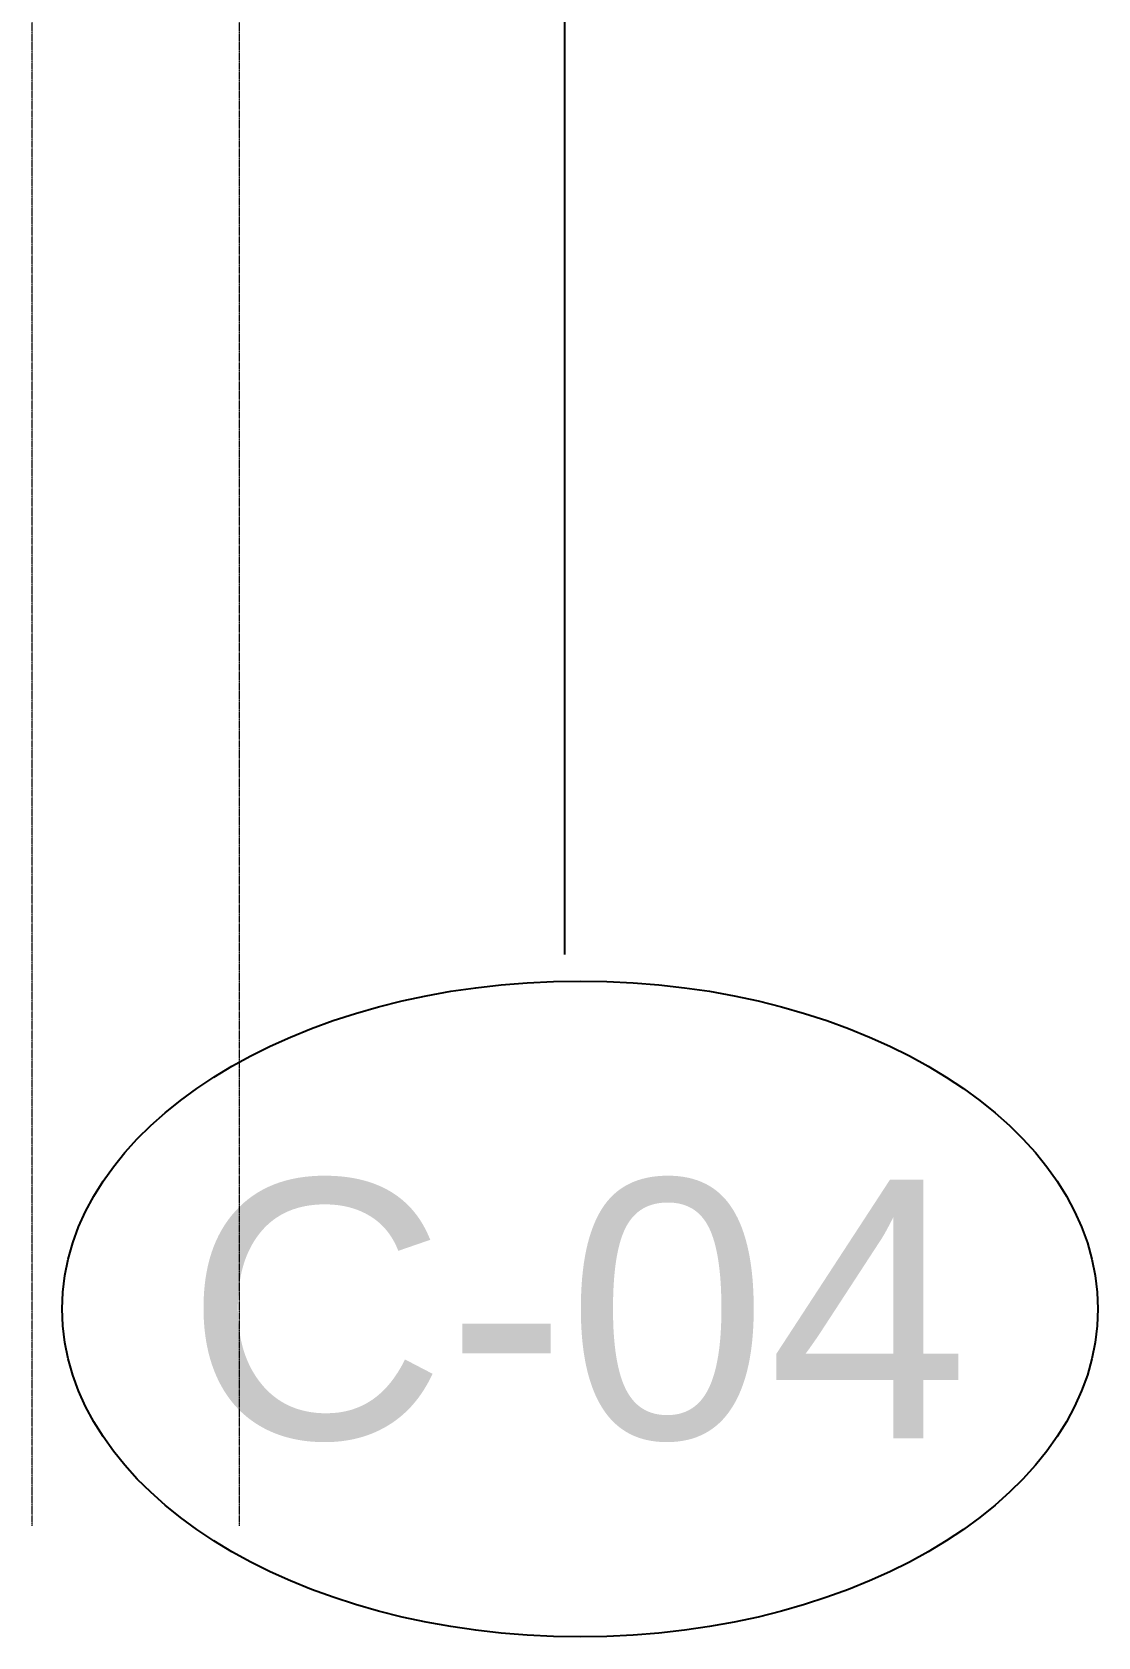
# Model space of a CAD drawing. Header units: millimetres. Extents: x -962357 to -591933, y -35273 to 59420.
# Drawn here: x -870080 to -863905, y -31385 to -22087 of the extents above; entities that cross this region are included whole.
import ezdxf

# ---------------------------------------------------------------- set-up
doc = ezdxf.new("R2010")
doc.units = ezdxf.units.MM
doc.linetypes.add('DPA_Grid _ Level 100', pattern=[10, 5.5, -1.6, 1.3, -1.6])
doc.layers.add('A-ROOM-IDEN', color=3, linetype='Continuous', lineweight=25)
doc.layers.add('S-GRID', color=251, linetype='Continuous', lineweight=9)
doc.styles.add('Arial_1', font='arial.ttf', dxfattribs={"height": 1500})

# ---------------------------------------------------------------- blocks, each defined once
blk = doc.blocks.new('DPA_TAG Room-Ceiling - STANDARD-8527542-4130-01 MULTI-PURPOSE LEVEL - REFLECTED CEILING PLAN')
at = {"layer": 'A-ROOM-IDEN'}
blk.add_ellipse((0, 0), major_axis=(-6, 0), ratio=0.633333, dxfattribs=at)

msp = doc.modelspace()

# ---------------------------------------------------------------- linework, layer by layer
at = {"layer": 'A-ROOM-IDEN'}
msp.add_line((-866995.4, -1486.3), (-866995.4, -27430.8), dxfattribs=at)
at = {"layer": 'S-GRID', "linetype": 'DPA_Grid _ Level 100'}
for p, q in [((-870080, -30741.3), (-870080, 54920.2)), ((-868878.1, -30741.3), (-868878.1, 53809.2))]:
    msp.add_line(p, q, dxfattribs=at)

# ---------------------------------------------------------------- block references
at = {"layer": 'A-ROOM-IDEN', "xscale": 499.9999999999995, "yscale": 499.9999999999995, "zscale": 499.9999999999995}
msp.add_blockref('DPA_TAG Room-Ceiling - STANDARD-8527542-4130-01 MULTI-PURPOSE LEVEL - REFLECTED CEILING PLAN', (-866904.9, -29484.7), dxfattribs=at)

# ---------------------------------------------------------------- texts
at = {"layer": 'A-ROOM-IDEN', "lineweight": 9, "insert": (-869193.2, -28735), "char_height": 1500, "width": 5571.728, "attachment_point": 1, "style": 'Arial_1'}
msp.add_mtext('C-04', dxfattribs=at)

doc.saveas('drawing.dxf')
